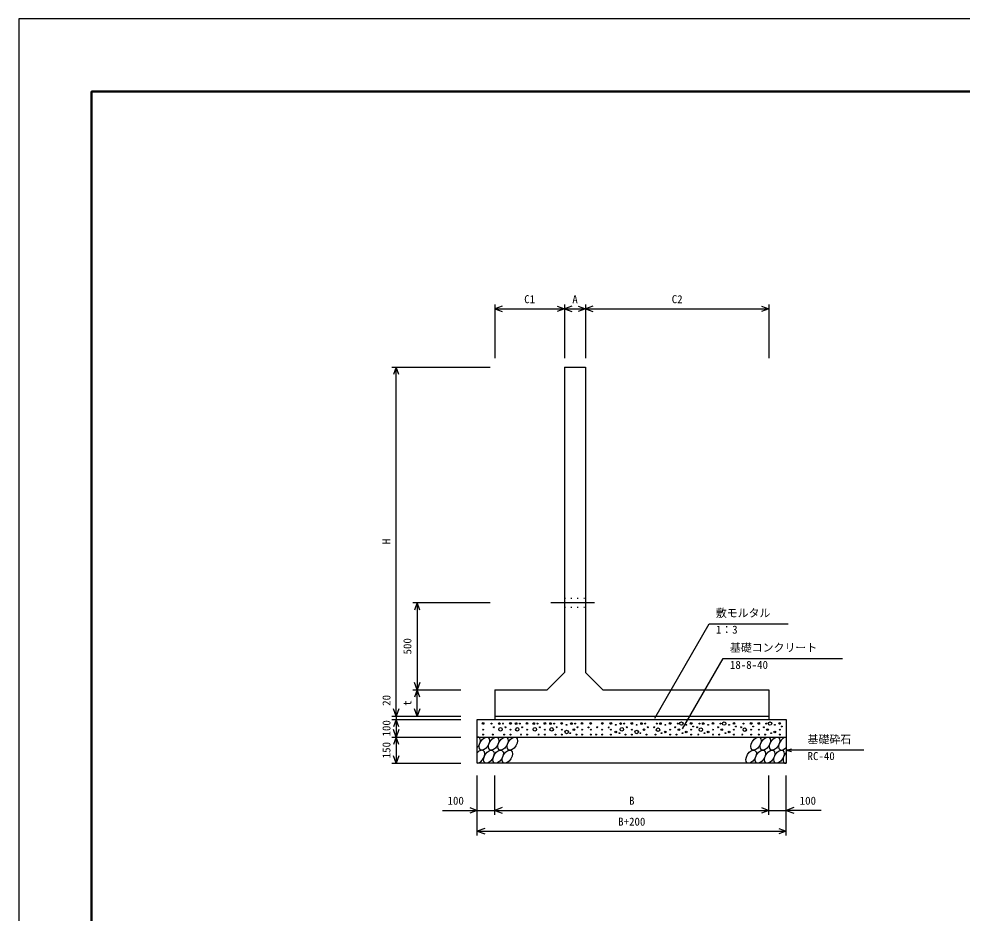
# Model space of a CAD drawing. Units: millimetres, scale not verified. Extents: x -42000 to 42000, y -14850 to 14850.
# Drawn here: x -42000 to -29033, y 2553 to 14850 of the extents above; entities that cross this region are included whole.
import ezdxf
from ezdxf.enums import TextEntityAlignment as Align

# ---------------------------------------------------------------- set-up
doc = ezdxf.new("R2010")
doc.units = ezdxf.units.MM
doc.header["$LTSCALE"] = 50
doc.linetypes.add('DOTTED', pattern=[1.75, 0.25, -1.5])
doc.linetypes.add('LONG_DASHED_DOTTED', pattern=[15.25, 12, -1.5, 0.25, -1.5])
for name, color, linetype, lineweight in [('0-0_CENTER', 7, 'LONG_DASHED_DOTTED', 25), ('0-1_DIM', 7, 'Continuous', 25), ('0-2_Defpoints', 5, 'Continuous', 25), ('0-3_HATCH', 6, 'Continuous', 25), ('0-6_OUTLINE', 1, 'Continuous', 25), ('0-7_OUTLINE2', 4, 'DOTTED', 25), ('0-9_WAKU', 3, 'Continuous', 25)]:
    doc.layers.add(name, color=color, linetype=linetype, lineweight=lineweight)
doc.styles.add('ＭＳ ゴシック', font='')
doc.styles.get('ＭＳ ゴシック').set_extended_font_data('MS Gothic')

msp = doc.modelspace()

# ---------------------------------------------------------------- linework, layer by layer
at = {"layer": '0-0_CENTER'}
msp.add_line((-34686.89, 6822.27), (-34020.89, 6822.27), dxfattribs=at)
at = {"layer": '0-1_DIM'}
for p, q in [((-35457.89, 10922.27), (-35457.89, 10182.27)), ((-34497.89, 10922.27), (-34497.89, 10182.27)), ((-34209.89, 10922.27), (-34209.89, 10182.27)), ((-31689.89, 10922.27), (-31689.89, 10182.27)), ((-35457.89, 10862.27), (-34497.89, 10862.27)), ((-34497.89, 10862.27), (-34209.89, 10862.27)), ((-34209.89, 10862.27), (-31689.89, 10862.27)), ((-36873.89, 10062.27), (-35519.3, 10062.27)), ((-36813.89, 5262.27), (-36813.89, 10062.27)), ((-36585.89, 6822.27), (-35519.3, 6822.27)), ((-36525.89, 6822.27), (-36525.89, 5622.27)), ((-33258.99, 5235.76), (-32511.01, 6531.29)), ((-32511.01, 6531.29), (-31423.41, 6531.29)), ((-32875.79, 5088.73), (-32317.5, 6055.71)), ((-32317.5, 6055.71), (-30677.82, 6055.71)), ((-36585.89, 5622.27), (-35925.89, 5622.27)), ((-36525.89, 5262.27), (-36525.89, 5622.27)), ((-36873.89, 5262.27), (-35925.89, 5262.27)), ((-36873.89, 5214.27), (-35925.89, 5214.27)), ((-36813.89, 5262.27), (-36813.89, 5214.27)), ((-36813.89, 5214.27), (-36813.89, 4974.27)), ((-36873.89, 4974.27), (-35925.89, 4974.27)), ((-36813.89, 4974.27), (-36813.89, 4614.27)), ((-31449.89, 4794.27), (-31380.34, 4812.9)), ((-30383.71, 4794.27), (-31449.89, 4794.27)), ((-31449.89, 4794.27), (-31380.34, 4775.63)), ((-36873.89, 4614.27), (-35925.89, 4614.27)), ((-35697.89, 3618.27), (-35697.89, 4446.27)), ((-35457.89, 3906.27), (-35457.89, 4446.27)), ((-35457.89, 3906.27), (-35457.89, 4446.27)), ((-31689.89, 3906.27), (-31689.89, 4446.27)), ((-31449.89, 3618.27), (-31449.89, 4446.27)), ((-36176.8, 3966.27), (-35697.89, 3966.27)), ((-35697.89, 3966.27), (-35457.89, 3966.27)), ((-35457.89, 3966.27), (-31689.89, 3966.27)), ((-31689.89, 3966.27), (-31449.89, 3966.27)), ((-30970.98, 3966.27), (-31449.89, 3966.27)), ((-35697.89, 3678.27), (-31449.89, 3678.27))]:
    msp.add_line(p, q, dxfattribs=at)
for points in [[(-35356.4, 10899.21), (-35457.89, 10862.27), (-35356.4, 10825.33)], [(-34599.38, 10899.21), (-34497.89, 10862.27), (-34599.38, 10825.33)], [(-34396.4, 10899.21), (-34497.89, 10862.27), (-34396.4, 10825.33)], [(-34311.38, 10899.21), (-34209.89, 10862.27), (-34311.38, 10825.33)], [(-34108.4, 10899.21), (-34209.89, 10862.27), (-34108.4, 10825.33)], [(-31791.38, 10899.21), (-31689.89, 10862.27), (-31791.38, 10825.33)], [(-36776.95, 9960.78), (-36813.89, 10062.27), (-36850.83, 9960.78)], [(-36488.95, 6720.78), (-36525.89, 6822.27), (-36562.83, 6720.78)], [(-36488.95, 5723.76), (-36525.89, 5622.27), (-36562.83, 5723.76)], [(-36488.95, 5520.78), (-36525.89, 5622.27), (-36562.83, 5520.78)], [(-36776.95, 5363.76), (-36813.89, 5262.27), (-36850.83, 5363.76)], [(-36488.95, 5363.76), (-36525.89, 5262.27), (-36562.83, 5363.76)], [(-36776.95, 5112.78), (-36813.89, 5214.27), (-36850.83, 5112.78)], [(-36776.95, 5075.76), (-36813.89, 4974.27), (-36850.83, 5075.76)], [(-36776.95, 4872.78), (-36813.89, 4974.27), (-36850.83, 4872.78)], [(-36776.95, 4715.76), (-36813.89, 4614.27), (-36850.83, 4715.76)], [(-35799.38, 4003.21), (-35697.89, 3966.27), (-35799.38, 3929.33)], [(-35356.4, 4003.21), (-35457.89, 3966.27), (-35356.4, 3929.33)], [(-31791.38, 4003.21), (-31689.89, 3966.27), (-31791.38, 3929.33)], [(-31348.4, 4003.21), (-31449.89, 3966.27), (-31348.4, 3929.33)], [(-35596.4, 3715.21), (-35697.89, 3678.27), (-35596.4, 3641.33)], [(-31551.38, 3715.21), (-31449.89, 3678.27), (-31551.38, 3641.33)]]:
    msp.add_lwpolyline(points, dxfattribs=at)
at = {"layer": '0-2_Defpoints'}
msp.add_lwpolyline([(-42000, -14850), (0, -14850), (0, 14850), (-42000, 14850)], close=True, dxfattribs=at)
at = {"layer": '0-3_HATCH'}
for centre, radius in [((-35618.37, 5161.6), 12), ((-35618.37, 5075.45), 6), ((-35502.55, 5159.5), 6), ((-35468.91, 5109.07), 6), ((-35395.2, 5159.5), 12), ((-35379.51, 5080.27), 24), ((-35344.72, 5159.5), 6), ((-35311.08, 5109.07), 6), ((-35241.78, 5161.6), 12), ((-35241.78, 5075.45), 6), ((-35164.28, 5159.5), 12), ((-35148.59, 5080.27), 24), ((-35113.81, 5159.5), 6), ((-35080.17, 5109.07), 6), ((-35013.84, 5161.6), 12), ((-35013.84, 5075.45), 6), ((-34921.62, 5159.5), 12), ((-34905.93, 5080.27), 24), ((-34871.15, 5159.5), 6), ((-34837.5, 5109.07), 6), ((-34768.2, 5161.6), 12), ((-34768.2, 5075.45), 6), ((-34690.71, 5159.5), 12), ((-34675.02, 5080.27), 24), ((-34640.23, 5159.5), 6), ((-34606.59, 5109.07), 6), ((-34537.29, 5161.6), 12), ((-34537.29, 5075.45), 6), ((-34469.99, 5043.94), 24), ((-34469.99, 5142.69), 6), ((-34402.71, 5159.5), 12), ((-34369.06, 5075.45), 12), ((-34352.23, 5159.5), 6), ((-34318.59, 5109.07), 6), ((-34258.03, 5161.6), 12), ((-34258.03, 5075.45), 6), ((-34168.56, 5106.89), 6), ((-34138.76, 5161.6), 12), ((-34138.76, 5075.45), 6), ((-34048.53, 5109.07), 6), ((-33979.23, 5161.6), 12), ((-33979.23, 5075.45), 6), ((-33891.77, 5106.89), 6), ((-33861.97, 5161.6), 12), ((-33861.97, 5075.45), 6), ((-33794.67, 5142.69), 6), ((-33727.39, 5159.5), 12), ((-33711.7, 5080.27), 24), ((-33676.91, 5159.5), 6), ((-33643.27, 5109.07), 6), ((-33573.97, 5161.6), 12), ((-33573.97, 5075.45), 6), ((-33506.67, 5043.94), 24), ((-33506.67, 5142.69), 6), ((-33439.39, 5159.5), 12), ((-33405.74, 5075.45), 12), ((-33388.91, 5159.5), 6), ((-33355.27, 5109.07), 6), ((-33264.51, 5109.07), 6), ((-33214.04, 5075.45), 24), ((-33230.86, 5159.5), 6), ((-33180.39, 5159.5), 12), ((-33113.1, 5142.69), 6), ((-33045.81, 5161.6), 12), ((-33045.81, 5075.45), 6), ((-32976.51, 5109.07), 6), ((-32942.86, 5159.5), 6), ((-32926.04, 5075.45), 12), ((-32892.39, 5159.5), 24), ((-32825.1, 5142.69), 6), ((-32757.81, 5161.6), 12), ((-32757.81, 5075.45), 6), ((-32730.59, 5119.43), 6), ((-32675.97, 5109.07), 6), ((-32625.5, 5075.45), 24), ((-32642.33, 5159.5), 6), ((-32591.85, 5159.5), 12), ((-32524.56, 5142.69), 6), ((-32457.27, 5161.6), 12), ((-32457.27, 5075.45), 6), ((-32387.97, 5109.07), 6), ((-32354.33, 5159.5), 6), ((-32337.5, 5075.45), 12), ((-32303.85, 5159.5), 24), ((-32236.56, 5142.69), 6), ((-32169.27, 5161.6), 12), ((-32169.27, 5075.45), 6), ((-32142.06, 5119.43), 6), ((-32071.35, 5109.07), 6), ((-32020.88, 5075.45), 24), ((-32037.71, 5159.5), 6), ((-31933.02, 5161.6), 12), ((-31933.02, 5075.45), 6), ((-31905.8, 5119.43), 6), ((-31828.32, 5161.6), 12), ((-31828.32, 5075.45), 6), ((-31759.02, 5109.07), 6), ((-31725.38, 5159.5), 6), ((-31708.55, 5075.45), 12), ((-31674.9, 5159.5), 24), ((-31607.62, 5142.69), 6), ((-31540.32, 5161.6), 12), ((-31540.32, 5075.45), 6), ((-31513.11, 5119.43), 6), ((-35618.37, 5008.22), 6), ((-35485.73, 5008.22), 6), ((-35327.9, 5008.22), 6), ((-35241.78, 5008.22), 6), ((-35096.99, 5008.22), 6), ((-35013.84, 5008.22), 6), ((-34854.33, 5008.22), 6), ((-34768.2, 5008.22), 6), ((-34623.41, 5008.22), 6), ((-34537.29, 5008.22), 6), ((-34419.53, 5027.13), 6), ((-34335.41, 5008.22), 6), ((-34258.03, 5008.22), 6), ((-34138.76, 5008.22), 6), ((-34065.36, 5008.22), 6), ((-33979.23, 5008.22), 6), ((-33861.97, 5008.22), 6), ((-33794.67, 5043.94), 12), ((-33744.21, 5027.13), 6), ((-33660.1, 5008.22), 6), ((-33573.97, 5008.22), 6), ((-33456.21, 5027.13), 6), ((-33372.1, 5008.22), 6), ((-33247.68, 5008.22), 6), ((-33163.57, 5027.13), 6), ((-33113.1, 5043.94), 12), ((-33045.81, 5008.22), 6), ((-32959.68, 5008.22), 6), ((-32875.57, 5027.13), 6), ((-32825.1, 5043.94), 12), ((-32757.81, 5008.22), 6), ((-32659.15, 5008.22), 6), ((-32575.03, 5027.13), 6), ((-32524.56, 5043.94), 12), ((-32457.27, 5008.22), 6), ((-32371.15, 5008.22), 6), ((-32287.03, 5027.13), 6), ((-32236.56, 5043.94), 12), ((-32169.27, 5008.22), 6), ((-32054.53, 5008.22), 6), ((-31933.02, 5008.22), 6), ((-31828.32, 5008.22), 6), ((-31742.2, 5008.22), 6), ((-31658.09, 5027.13), 6), ((-31607.62, 5043.94), 12), ((-31540.32, 5008.22), 6)]:
    msp.add_circle(centre, radius, dxfattribs=at)
for centre, start_param, end_param in [((-35727.56, 4884.22), 4.385593, 6.67454438), ((-31483.15, 4884.22), 0.33577149, 4.44118059), ((-35666.8, 4704.24), 3.51114638, 7.548991), ((-31422.38, 4704.24), 1.2110787, 3.56587337)]:
    msp.add_ellipse(centre, major_axis=(52.36, 84.74), ratio=0.5792, start_param=start_param, end_param=end_param, dxfattribs=at)
for centre in [(-35599.86, 4884.22), (-35472.16, 4884.22), (-35344.46, 4884.22), (-35216.76, 4884.22), (-31866.25, 4884.22), (-31738.55, 4884.22), (-31610.85, 4884.22), (-35539.09, 4704.24), (-35411.39, 4704.24), (-35283.69, 4704.24), (-31933.19, 4704.24), (-31805.48, 4704.24), (-31677.78, 4704.24), (-31550.08, 4704.24)]:
    msp.add_ellipse(centre, major_axis=(52.36, 84.74), ratio=0.5792, dxfattribs=at)
at = {"layer": '0-6_OUTLINE'}
for p, q in [((-34497.89, 10062.27), (-34497.89, 5862.27)), ((-34497.89, 10062.27), (-34209.89, 10062.27)), ((-34209.89, 10062.27), (-34209.89, 5862.27)), ((-34497.89, 5862.27), (-34737.89, 5622.27)), ((-35457.89, 5622.27), (-34737.89, 5622.27)), ((-35457.89, 5622.27), (-35457.89, 5214.27)), ((-31689.89, 5622.27), (-31689.89, 5214.27)), ((-35697.89, 5214.27), (-31449.89, 5214.27)), ((-35457.89, 5262.27), (-31689.89, 5262.27)), ((-31449.89, 5214.27), (-31449.89, 4614.27)), ((-35697.89, 4974.27), (-31449.89, 4974.27))]:
    msp.add_line(p, q, dxfattribs=at)
for points in [[(-34209.89, 5862.27), (-33969.89, 5622.27), (-31689.89, 5622.27)], [(-31449.89, 4614.27), (-35697.89, 4614.27), (-35697.89, 5214.27)]]:
    msp.add_lwpolyline(points, dxfattribs=at)
at = {"layer": '0-7_OUTLINE2'}
for p, q in [((-34497.89, 6882.27), (-34209.89, 6882.27)), ((-34497.89, 6762.27), (-34209.89, 6762.27))]:
    msp.add_line(p, q, dxfattribs=at)
at = {"layer": '0-9_WAKU', "lineweight": 50}
msp.add_lwpolyline([(-41000, -13850), (-1000, -13850), (-1000, 13850), (-41000, 13850)], close=True, dxfattribs=at)

# ---------------------------------------------------------------- texts
at = {"layer": '0-1_DIM', "style": 'ＭＳ ゴシック'}
for s, p in [('C1', (-35052.89, 10907.27)), ('A', (-34391.39, 10907.27)), ('C2', (-33024.89, 10907.27)), ('敷モルタル', (-32418.78, 6591.29)), ('1：3', (-32418.78, 6363.15)), ('基礎コンクリート', (-32225.27, 6115.71)), ('18-8-40', (-32225.27, 5878.56)), ('基礎砕石', (-31157.81, 4854.27)), ('RC-40', (-31157.81, 4624.61)), ('100', (-36107.13, 4011.27)), ('B', (-33611.39, 4011.27)), ('100', (-31265.65, 4011.27)), ('B+200', (-33761.39, 3723.27))]:
    msp.add_text(s, height=110, dxfattribs=at).set_placement(p, align=Align.BOTTOM_LEFT)
for s, p in [('H', (-36858.89, 7624.77)), ('500', (-36570.89, 6109.77)), ('20', (-36858.89, 5403.43)), ('t', (-36570.89, 5404.77)), ('100', (-36858.89, 4981.77)), ('150', (-36858.89, 4681.77))]:
    msp.add_text(s, height=110, rotation=90, dxfattribs=at).set_placement(p, align=Align.BOTTOM_LEFT)

doc.saveas('drawing.dxf')
